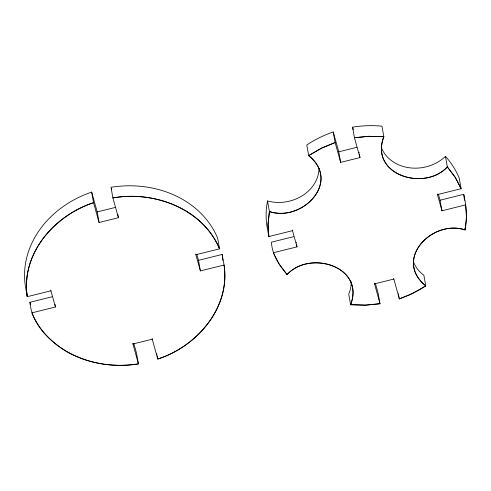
<?xml version="1.0" encoding="UTF-8"?>
<svg xmlns="http://www.w3.org/2000/svg" width="491" height="491" viewBox="0 0 491 491"><rect width="100%" height="100%" fill="white"/><g stroke="black" fill="none" stroke-linecap="round" stroke-linejoin="round"><path stroke-width="0.74" d="M318.99 168.487A38.206 32.185 -10.1 0 1 267.521 200.979L269.406 211.547L268.012 224.35L268.829 236.558L292.501 230.666L292.384 230.003M399.085 297.589L399.324 298.915L409.451 294.919L419.382 289.843L425.771 285.86C393.058 259.316 432.332 219.189 465.051 229.905C467.536 218.139 466.401 205.95 463.743 194.319L440.071 200.211L441.949 210.786L465.628 204.894L466.438 217.102L465.051 229.905C432.393 218.949 392.898 259.518 425.771 285.86L412.796 293.348L399.324 298.915L393.684 278.409M359.743 156.248L359.977 157.574L340.65 162.38L338.772 151.811L333.248 131.969A99.673 83.967 -10.1 0 0 306.795 145.017L308.679 155.592C341.558 181.934 302.057 222.503 269.406 211.547L268.012 224.35L268.829 236.558L266.944 225.983A99.673 83.967 -10.1 0 1 267.521 200.979M359.977 157.574L354.453 137.732L352.569 127.157A99.673 83.967 -10.1 0 1 381.955 126.156L383.839 136.731C369.183 174.962 424.66 191.76 447.338 166.909L445.454 156.334A38.206 32.185 -10.1 0 1 409.028 167.726A38.206 32.185 -10.1 0 1 381.151 147.036M375.351 283.227L378.113 293.152L379.997 303.72L365.586 305.144L350.611 304.721C365.273 266.49 309.79 249.692 287.112 274.543C279.213 265.404 272.02 254.669 271.455 242.186L293.649 236.662M383.839 136.731L368.864 136.308L354.453 137.732L368.864 136.308L383.839 136.731C369.324 174.906 424.537 191.686 447.338 166.909L455.366 177.533L461.117 188.697L437.444 194.589L441.949 210.786M374.357 283.221L379.997 303.72L365.586 305.144L350.611 304.721C365.126 266.545 309.913 249.766 287.112 274.543L279.084 263.919L273.334 252.755L297.012 246.863L296.539 244.223M269.406 211.547C302.118 222.263 341.392 182.136 308.679 155.592L321.66 148.104L335.126 142.537L333.248 131.969M308.679 155.592L321.66 148.104L335.126 142.537L340.65 162.38M118.171 216.384L118.405 217.703L99.084 222.515L97.2 211.94L115.317 207.429M338.772 151.811L356.889 147.3M50.812 290.138L50.929 290.795L27.257 296.687L25.372 286.118A99.673 83.967 -10.1 0 1 91.676 192.098L97.2 211.94M200.383 270.915L198.499 260.347L222.171 254.448L224.056 265.023L200.383 270.915L195.872 254.719L219.545 248.827L217.66 238.252A99.673 83.967 -10.1 0 0 111.003 187.286L112.881 197.861L118.405 217.703M133.779 343.356L136.541 353.281L138.425 363.856C113.789 367.771 87.656 363.905 65.978 351.261C48.529 340.496 31.976 323.637 29.883 302.315L52.077 296.791M55.317 306.335L55.44 306.998L31.768 312.89C48.904 353.238 97.187 370.865 138.425 363.856L132.785 343.35M132.901 344.013L152.228 339.201L152.112 338.538M374.473 283.878L393.8 279.072M447.338 166.909L455.366 177.533L461.117 188.697L459.232 178.123A99.673 83.967 -10.1 0 0 445.454 156.334M438.377 194.141L440.071 200.211M352.569 127.157L353.262 129.636M292.501 230.666L297.012 246.863M196.805 254.27L198.499 260.347M111.347 188.526L111.69 189.765M152.228 339.201L157.752 359.044C196.836 346.689 230.696 307.771 224.056 265.023C230.377 307.814 196.787 346.431 157.752 359.044L157.163 355.742M99.084 222.515L93.56 202.673L91.676 192.098M50.929 290.795L55.44 306.998M464.811 228.579L465.051 229.905M437.328 193.927L437.444 194.589M425.771 285.86L423.886 275.291A38.206 32.185 -10.1 0 1 413.416 261.715M398.379 293.624L398.502 294.287M398.735 295.607L398.968 296.932M359.038 152.284L359.154 152.946M359.387 154.266L359.627 155.592M350.611 304.721L348.727 294.146A38.206 32.185 -10.1 0 0 351.169 281.742M296.183 242.241L296.3 242.898M286.996 273.886L287.112 274.543M195.756 254.056L195.872 254.719M156.807 353.759L156.93 354.416M117.815 214.401L118.055 215.721M54.967 304.352L55.201 305.672M222.171 254.448A99.673 83.967 -10.1 0 1 222.828 260.402M30.773 304.395A99.673 83.967 -10.1 0 1 29.883 302.315M463.743 194.319A99.673 83.967 -10.1 0 1 464.406 200.328M27.115 275.954L26.483 283.055L26.551 289.991L27.257 296.687C20.72 253.73 54.427 215.138 93.56 202.673C61.037 213.732 32.332 240.995 27.115 275.954M120.804 196.86L112.881 197.861C154.033 190.606 202.703 208.362 219.545 248.827C203.587 211.13 159.87 192.981 120.804 196.86"/></g></svg>
